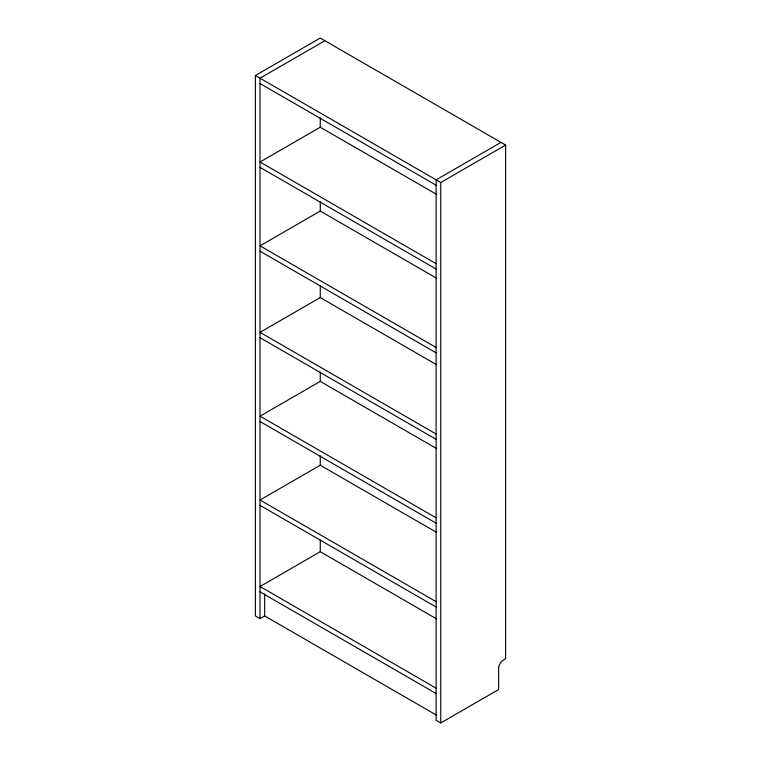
<?xml version="1.0" encoding="UTF-8"?>
<svg xmlns="http://www.w3.org/2000/svg" width="761" height="761" viewBox="0 0 761 761"><rect width="100%" height="100%" fill="white"/><g stroke="black" fill="none" stroke-linecap="round" stroke-linejoin="round"><path stroke-width="1.14" d="M436.624 715.226L264.657 615.934L260.015 618.607L255.382 615.934L255.382 75.501L320.257 38.05L505.618 145.066L505.618 658.741L503.259 660.101A6.554 3.786 -60 0 0 498.626 668.129L498.626 689.533L440.743 722.95L436.11 720.277L436.11 179.843L500.985 142.393M324.89 40.723L260.015 78.183L260.015 618.607M436.624 194.407L320.257 127.23L260.015 162.007L436.11 263.677M436.624 278.241L320.257 211.063L260.015 245.841L436.11 347.501M255.382 75.501L440.743 182.516L505.618 145.066M436.624 364.747L320.257 297.561L260.015 332.348L436.11 434.008M436.624 448.571L320.257 381.394L260.015 416.172L436.11 517.832M436.624 532.405L320.257 465.218L260.015 500.006L436.11 601.666M436.624 618.912L320.257 551.725L260.015 586.503L436.11 688.172M260.015 83.529L436.11 185.199M260.015 167.363L436.11 269.023M260.015 251.187L436.11 352.857M260.015 337.694L436.11 439.354M260.015 421.527L436.11 523.188M260.015 505.352L436.11 607.012M260.015 591.858L436.11 693.518M440.743 182.516L440.743 722.95M320.257 117.86L320.257 127.23M320.257 201.684L320.257 211.063M320.257 285.803L320.257 297.561M320.257 372.024L320.257 381.394M320.257 455.849L320.257 465.218M320.257 539.968L320.257 551.725M264.657 593.837L264.657 615.934"/></g></svg>
